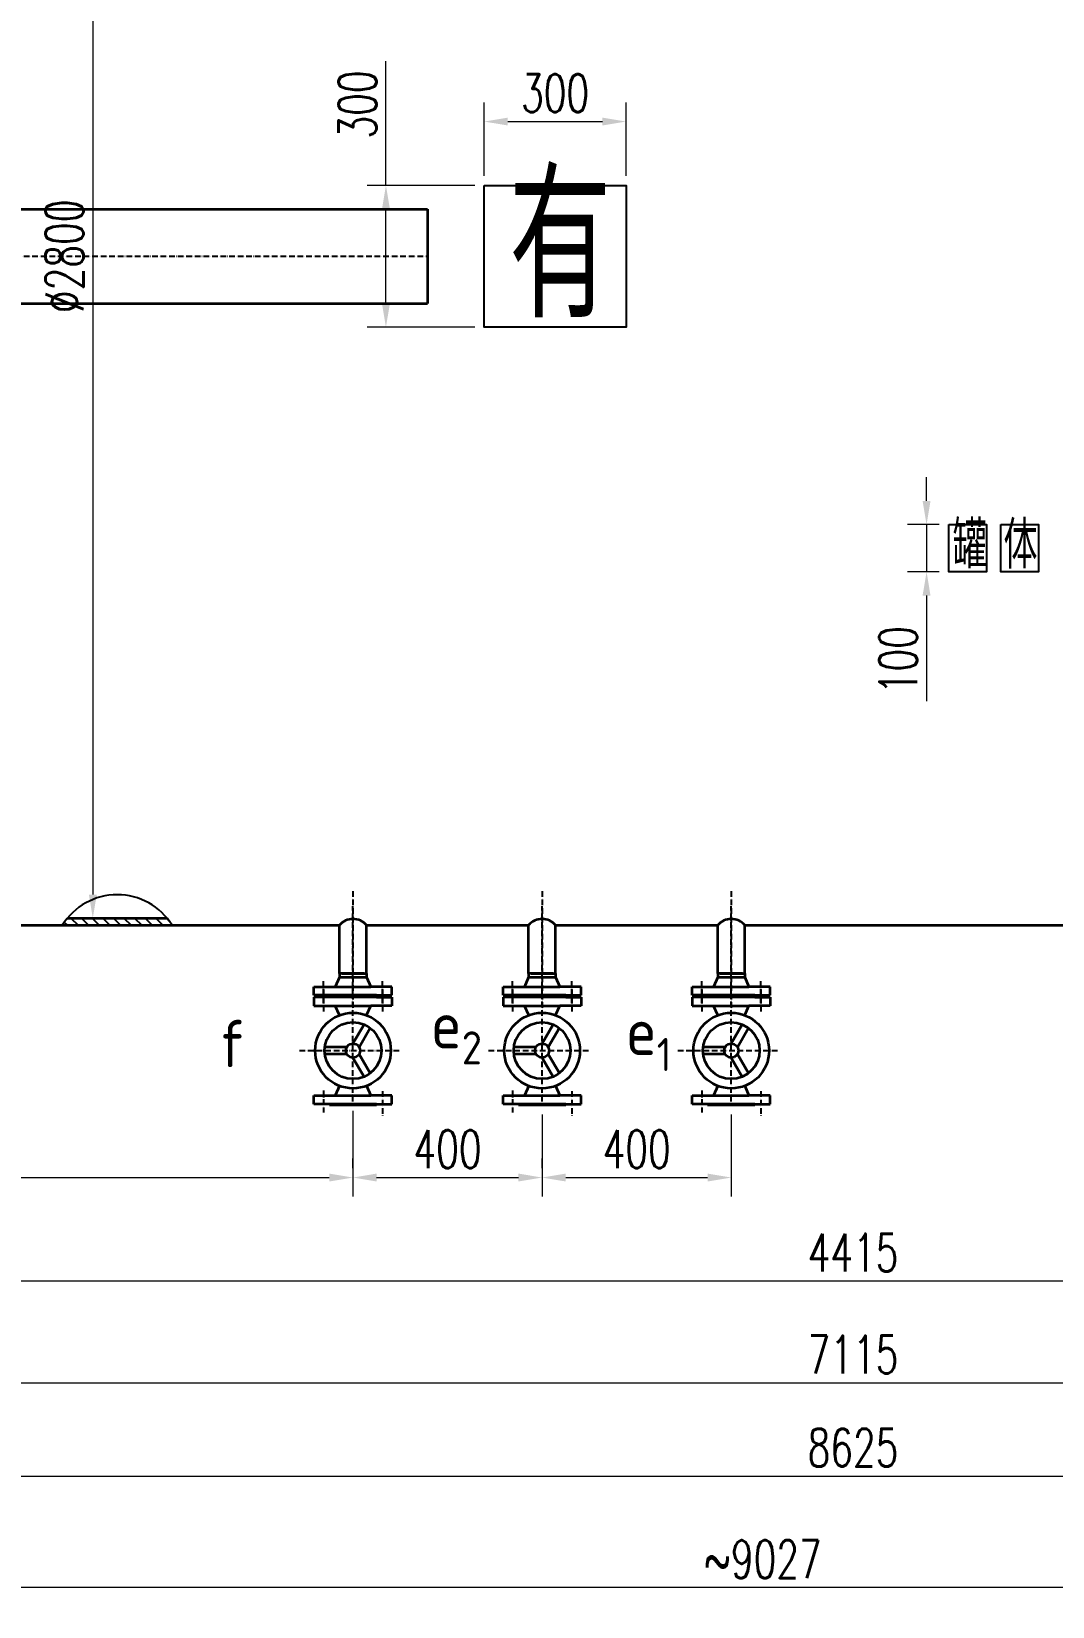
# Model space of a CAD drawing. Header units: millimetres. Extents: x 250587 to 267407, y 48545 to 60425.
# Drawn here: x 255810 to 257969, y 54187 to 57518 of the extents above; entities that cross this region are included whole.
import ezdxf

# ---------------------------------------------------------------- set-up
doc = ezdxf.new("R2010")
doc.units = ezdxf.units.MM
doc.linetypes.add('ACAD_ISO10W100', pattern=[18, 12, -3, 0, -3])
doc.styles.add('GW', font='isocp.shx', dxfattribs={"bigfont": 'gbcbig.shx'})
doc.styles.add('英文或数字', font='simplex.shx', dxfattribs={"width": 0.7, "bigfont": 'gbcbig.shx'})
doc.dimstyles.new('尺寸标注1.20', dxfattribs={"dimscale": 20, "dimtxt": 4, "dimasz": 2.5, "dimexe": 2, "dimexo": 1, "dimgap": 1, "dimtad": 1, "dimdec": 1, "dimdsep": 46, "dimtxsty": '英文或数字', "dimcen": 1, "dimclrd": 4, "dimclre": 3, "dimclrt": 2, "dimadec": 1, "dimazin": 2, "dimtfac": 1, "dimtdec": 1, "dimtmove": 0, "dimatfit": 3, "dimfxl": 0, "dimtolj": 1, "dimtzin": 0, "dimlwd": 15, "dimlwe": 15, "dimarcsym": 0})

# ---------------------------------------------------------------- blocks, each defined once
blk = doc.blocks.new('*D332')
at = {"color": 3, "lineweight": 15}
for p, q in [((256489.4, 55235.4), (256489.4, 55054.3)), ((254589.4, 55114.3), (254589.4, 55134.3))]:
    blk.add_line(p, q, dxfattribs=at)
at = {"color": 4, "lineweight": 15}
blk.add_line((254639.4, 55094.3), (256439.4, 55094.3), dxfattribs=at)
at = {"color": 4}
for points in [[(254639.4, 55102.7), (254639.4, 55086), (254589.4, 55094.3)], [(256439.4, 55102.7), (256439.4, 55086), (256489.4, 55094.3)]]:
    blk.add_solid(points, dxfattribs=at)
at = {"layer": 'Defpoints', "color": 0}
for p in [(256489.4, 55255.4), (254589.4, 55094.3), (256489.4, 55094.3)]:
    blk.add_point(p, dxfattribs=at)
at = {"color": 2, "insert": (255539.4, 55154.3), "char_height": 80, "attachment_point": 5, "style": '英文或数字'}
blk.add_mtext('\\A1;1900', dxfattribs=at)
blk = doc.blocks.new('*D333')
at = {"color": 3, "lineweight": 15}
for p, q in [((256889.4, 55227.9), (256889.4, 55054.3)), ((256489.4, 55114.3), (256489.4, 55134.3))]:
    blk.add_line(p, q, dxfattribs=at)
at = {"color": 4, "lineweight": 15}
blk.add_line((256539.4, 55094.3), (256839.4, 55094.3), dxfattribs=at)
at = {"color": 4}
for points in [[(256539.4, 55102.7), (256539.4, 55086), (256489.4, 55094.3)], [(256839.4, 55102.7), (256839.4, 55086), (256889.4, 55094.3)]]:
    blk.add_solid(points, dxfattribs=at)
at = {"layer": 'Defpoints', "color": 0}
for p in [(256889.4, 55247.9), (256489.4, 55094.3), (256889.4, 55094.3)]:
    blk.add_point(p, dxfattribs=at)
at = {"color": 2, "insert": (256689.4, 55154.3), "char_height": 80, "attachment_point": 5, "style": '英文或数字'}
blk.add_mtext('\\A1;400', dxfattribs=at)
blk = doc.blocks.new('*D334')
at = {"color": 3, "lineweight": 15}
for p, q in [((257289.4, 55227.9), (257289.4, 55054.3)), ((256889.4, 55114.3), (256889.4, 55134.3))]:
    blk.add_line(p, q, dxfattribs=at)
at = {"color": 4, "lineweight": 15}
blk.add_line((256939.4, 55094.3), (257239.4, 55094.3), dxfattribs=at)
at = {"color": 4}
for points in [[(256939.4, 55102.7), (256939.4, 55086), (256889.4, 55094.3)], [(257239.4, 55102.7), (257239.4, 55086), (257289.4, 55094.3)]]:
    blk.add_solid(points, dxfattribs=at)
at = {"layer": 'Defpoints', "color": 0}
for p in [(257289.4, 55247.9), (256889.4, 55094.3), (257289.4, 55094.3)]:
    blk.add_point(p, dxfattribs=at)
at = {"color": 2, "insert": (257089.4, 55154.3), "char_height": 80, "attachment_point": 5, "style": '英文或数字'}
blk.add_mtext('\\A1;400', dxfattribs=at)
blk = doc.blocks.new('*D336')
at = {"color": 3, "lineweight": 15}
for p, q in [((259754.4, 55357.9), (259754.4, 54835.6)), ((255339.4, 54895.6), (255339.4, 54915.6))]:
    blk.add_line(p, q, dxfattribs=at)
at = {"color": 4, "lineweight": 15}
blk.add_line((255389.4, 54875.6), (259704.4, 54875.6), dxfattribs=at)
at = {"color": 4}
for points in [[(255389.4, 54883.9), (255389.4, 54867.2), (255339.4, 54875.6)], [(259704.4, 54883.9), (259704.4, 54867.2), (259754.4, 54875.6)]]:
    blk.add_solid(points, dxfattribs=at)
at = {"layer": 'Defpoints', "color": 0}
for p in [(259754.4, 55377.9), (255339.4, 54875.6), (259754.4, 54875.6)]:
    blk.add_point(p, dxfattribs=at)
at = {"color": 2, "insert": (257546.9, 54935.6), "char_height": 80, "attachment_point": 5, "style": '英文或数字'}
blk.add_mtext('\\A1;4415', dxfattribs=at)
blk = doc.blocks.new('*D337')
at = {"color": 3, "lineweight": 15}
for p, q in [((261104.4, 55607.9), (261104.4, 54620.2)), ((253989.4, 54805.6), (253989.4, 54620.2))]:
    blk.add_line(p, q, dxfattribs=at)
at = {"color": 4, "lineweight": 15}
blk.add_line((254039.4, 54660.2), (261054.4, 54660.2), dxfattribs=at)
at = {"color": 4}
for points in [[(254039.4, 54668.6), (254039.4, 54651.9), (253989.4, 54660.2)], [(261054.4, 54668.6), (261054.4, 54651.9), (261104.4, 54660.2)]]:
    blk.add_solid(points, dxfattribs=at)
at = {"layer": 'Defpoints', "color": 0}
for p in [(261104.4, 55627.9), (253989.4, 54825.6), (261104.4, 54660.2)]:
    blk.add_point(p, dxfattribs=at)
at = {"color": 2, "insert": (257546.9, 54720.2), "char_height": 80, "attachment_point": 5, "style": '英文或数字'}
blk.add_mtext('\\A1;7115', dxfattribs=at)
blk = doc.blocks.new('*D103')
at = {"color": 3, "lineweight": 15}
for p, q in [((253234.4, 57022.8), (253234.4, 54423)), ((261859.4, 57022.9), (261859.4, 54423))]:
    blk.add_line(p, q, dxfattribs=at)
at = {"color": 4, "lineweight": 15}
blk.add_line((253284.4, 54463), (261809.4, 54463), dxfattribs=at)
at = {"color": 4}
for points in [[(253284.4, 54471.3), (253284.4, 54454.7), (253234.4, 54463)], [(261809.4, 54471.3), (261809.4, 54454.7), (261859.4, 54463)]]:
    blk.add_solid(points, dxfattribs=at)
at = {"layer": 'Defpoints', "color": 0}
for p in [(253234.4, 57042.8), (261859.4, 57042.9), (261859.4, 54463)]:
    blk.add_point(p, dxfattribs=at)
at = {"color": 2, "insert": (257546.9, 54523), "char_height": 80, "attachment_point": 5, "style": '英文或数字'}
blk.add_mtext('\\A1;8625', dxfattribs=at)
blk = doc.blocks.new('*D104')
at = {"color": 3, "lineweight": 15}
for p, q in [((261859.4, 57022.9), (261859.4, 54187)), ((252852.4, 55407.9), (252852.4, 54187))]:
    blk.add_line(p, q, dxfattribs=at)
at = {"color": 4, "lineweight": 15}
blk.add_line((261809.4, 54227), (252902.4, 54227), dxfattribs=at)
at = {"color": 4}
for points in [[(252902.4, 54235.4), (252902.4, 54218.7), (252852.4, 54227)], [(261809.4, 54235.4), (261809.4, 54218.7), (261859.4, 54227)]]:
    blk.add_solid(points, dxfattribs=at)
at = {"layer": 'Defpoints', "color": 0}
for p in [(261859.4, 57042.9), (252852.4, 55427.9), (252852.4, 54227)]:
    blk.add_point(p, dxfattribs=at)
at = {"color": 2, "insert": (257355.9, 54287), "char_height": 80, "attachment_point": 5, "style": '英文或数字'}
blk.add_mtext('\\A1;~9027', dxfattribs=at)
blk = doc.blocks.new('*D345')
at = {"color": 3, "lineweight": 15}
for p, q in [((256766.9, 57212.9), (256766.9, 57367.9)), ((257066.9, 57212.9), (257066.9, 57367.9))]:
    blk.add_line(p, q, dxfattribs=at)
at = {"color": 4, "lineweight": 15}
blk.add_line((256816.9, 57327.9), (257016.9, 57327.9), dxfattribs=at)
at = {"color": 4}
for points in [[(256816.9, 57336.2), (256816.9, 57319.6), (256766.9, 57327.9)], [(257016.9, 57336.2), (257016.9, 57319.6), (257066.9, 57327.9)]]:
    blk.add_solid(points, dxfattribs=at)
at = {"layer": 'Defpoints', "color": 0}
for p in [(257066.9, 57327.9), (256766.9, 57192.9), (257066.9, 57192.9)]:
    blk.add_point(p, dxfattribs=at)
at = {"color": 2, "insert": (256916.9, 57387.9), "char_height": 80, "attachment_point": 5, "style": '英文或数字'}
blk.add_mtext('\\A1;300', dxfattribs=at)
blk = doc.blocks.new('*D346')
at = {"color": 4, "lineweight": 15}
for p, q in [((256559.1, 57192.9), (256559.1, 57456)), ((256559.1, 56942.9), (256559.1, 57142.9))]:
    blk.add_line(p, q, dxfattribs=at)
at = {"color": 3, "lineweight": 15}
for p, q in [((256746.9, 57192.9), (256519.1, 57192.9)), ((256746.9, 56892.9), (256519.1, 56892.9))]:
    blk.add_line(p, q, dxfattribs=at)
at = {"color": 4}
for points in [[(256550.8, 57142.9), (256567.5, 57142.9), (256559.1, 57192.9)], [(256550.8, 56942.9), (256567.5, 56942.9), (256559.1, 56892.9)]]:
    blk.add_solid(points, dxfattribs=at)
at = {"layer": 'Defpoints', "color": 0}
for p in [(256766.9, 57192.9), (256559.1, 56892.9), (256766.9, 56892.9)]:
    blk.add_point(p, dxfattribs=at)
at = {"color": 2, "insert": (256499.1, 57364), "char_height": 80, "attachment_point": 5, "rotation": 90, "style": '英文或数字'}
blk.add_mtext('\\A1;300', dxfattribs=at)
blk = doc.blocks.new('*D351')
at = {"color": 4, "lineweight": 15}
for p, q in [((257702.5, 56525.4), (257702.5, 56575.4)), ((257702.5, 56475.4), (257702.5, 56375.4)), ((257702.5, 56325.4), (257702.5, 56102))]:
    blk.add_line(p, q, dxfattribs=at)
at = {"color": 3, "lineweight": 15}
for p, q in [((257729.4, 56475.4), (257662.5, 56475.4)), ((257729.4, 56375.4), (257662.5, 56375.4))]:
    blk.add_line(p, q, dxfattribs=at)
at = {"color": 4}
for points in [[(257694.1, 56525.4), (257710.8, 56525.4), (257702.5, 56475.4)], [(257694.1, 56325.4), (257710.8, 56325.4), (257702.5, 56375.4)]]:
    blk.add_solid(points, dxfattribs=at)
at = {"layer": 'Defpoints', "color": 0}
for p in [(257749.4, 56475.4), (257702.5, 56375.4), (257749.4, 56375.4)]:
    blk.add_point(p, dxfattribs=at)
at = {"color": 2, "insert": (257642.5, 56188.7), "char_height": 80, "attachment_point": 5, "rotation": 90, "style": '英文或数字'}
blk.add_mtext('\\A1;100', dxfattribs=at)
blk = doc.blocks.new('*D353')
at = {"color": 3, "lineweight": 15}
for p, q in [((255951.6, 58442.9), (255899.2, 58442.9)), ((255932.4, 55642.9), (255899.2, 55642.9))]:
    blk.add_line(p, q, dxfattribs=at)
at = {"color": 4, "lineweight": 15}
blk.add_line((255939.2, 58392.9), (255939.2, 55692.9), dxfattribs=at)
at = {"color": 4}
for points in [[(255930.9, 58392.9), (255947.6, 58392.9), (255939.2, 58442.9)], [(255930.9, 55692.9), (255947.6, 55692.9), (255939.2, 55642.9)]]:
    blk.add_solid(points, dxfattribs=at)
at = {"layer": 'Defpoints', "color": 0}
for p in [(255971.6, 58442.9), (255939.2, 55642.9), (255952.4, 55642.9)]:
    blk.add_point(p, dxfattribs=at)
at = {"color": 2, "insert": (255879.2, 57042.9), "char_height": 80, "attachment_point": 5, "rotation": 90, "style": '英文或数字'}
blk.add_mtext('\\A1;%%C2800', dxfattribs=at)

msp = doc.modelspace()

# ---------------------------------------------------------------- hatches: boundary and pattern name
h = msp.add_hatch()
h.set_pattern_fill('ANSI31', color=3, scale=5, angle=90, style=0)
h.set_pattern_definition([(135, (255885.44, 55627.86), (-11.2253, -11.2253), [])])
h.paths.add_polyline_path([(256096.3, 55642.86), (255885.44, 55642.86, 0.0338021), (255874.67, 55627.86), (256107.07, 55627.86, 0.0338021)])

# ---------------------------------------------------------------- linework, layer by layer
at = {"lineweight": 35}
for p, q in [((253236.23, 57142.86), (256646.95, 57142.86)), ((256646.95, 57142.86), (256646.95, 56942.86)), ((253236.23, 56942.86), (256646.95, 56942.86)), ((255885.44, 55642.86), (256096.3, 55642.86)), ((255634.45, 55627.86), (256460.95, 55627.86)), ((256460.95, 55525.86), (256460.95, 55627.86)), ((256517.95, 55627.86), (256860.95, 55627.86)), ((256517.95, 55525.86), (256517.95, 55627.86)), ((256860.95, 55525.86), (256860.95, 55627.86)), ((256917.95, 55627.86), (257260.95, 55627.86)), ((256917.95, 55525.86), (256917.95, 55627.86)), ((257260.95, 55525.86), (257260.95, 55627.86)), ((257317.95, 55627.86), (259459.45, 55627.86)), ((257317.95, 55525.86), (257317.95, 55627.86)), ((256460.95, 55517.86), (256451.95, 55497.86)), ((256489.45, 55525.86), (256460.95, 55525.86)), ((256460.95, 55525.86), (256460.95, 55517.86)), ((256460.95, 55517.86), (256517.95, 55517.86)), ((256465.95, 55525.86), (256489.45, 55525.86)), ((256512.95, 55525.86), (256489.45, 55525.86)), ((256489.45, 55525.86), (256517.95, 55525.86)), ((256517.95, 55525.86), (256517.95, 55517.86)), ((256517.95, 55517.86), (256526.95, 55497.86)), ((256860.95, 55517.86), (256851.95, 55497.86)), ((256889.45, 55525.86), (256860.95, 55525.86)), ((256860.95, 55525.86), (256860.95, 55517.86)), ((256860.95, 55517.86), (256917.95, 55517.86)), ((256865.95, 55525.86), (256889.45, 55525.86)), ((256912.95, 55525.86), (256889.45, 55525.86)), ((256889.45, 55525.86), (256917.95, 55525.86)), ((256917.95, 55525.86), (256917.95, 55517.86)), ((256917.95, 55517.86), (256926.95, 55497.86)), ((257260.95, 55517.86), (257251.95, 55497.86)), ((257289.45, 55525.86), (257260.95, 55525.86)), ((257260.95, 55525.86), (257260.95, 55517.86)), ((257260.95, 55517.86), (257317.95, 55517.86)), ((257265.95, 55525.86), (257289.45, 55525.86)), ((257312.95, 55525.86), (257289.45, 55525.86)), ((257289.45, 55525.86), (257317.95, 55525.86)), ((257317.95, 55525.86), (257317.95, 55517.86)), ((257317.95, 55517.86), (257326.95, 55497.86)), ((256406.95, 55479.86), (256406.95, 55497.86)), ((256406.95, 55497.86), (256526.95, 55497.86)), ((256539.45, 55479.86), (256406.95, 55479.86)), ((256539.45, 55475.86), (256406.95, 55475.86)), ((256406.95, 55475.86), (256406.95, 55457.86)), ((256439.45, 55479.86), (256439.45, 55475.86)), ((256571.95, 55497.86), (256526.95, 55497.86)), ((256539.45, 55479.86), (256571.95, 55479.86)), ((256539.45, 55479.86), (256539.45, 55475.86)), ((256539.45, 55475.86), (256571.95, 55475.86)), ((256571.95, 55479.86), (256571.95, 55497.86)), ((256571.95, 55475.86), (256571.95, 55457.86)), ((256806.95, 55479.86), (256806.95, 55497.86)), ((256806.95, 55497.86), (256926.95, 55497.86)), ((256939.45, 55479.86), (256806.95, 55479.86)), ((256939.45, 55475.86), (256806.95, 55475.86)), ((256806.95, 55475.86), (256806.95, 55457.86)), ((256839.45, 55479.86), (256839.45, 55475.86)), ((256971.95, 55497.86), (256926.95, 55497.86)), ((256939.45, 55479.86), (256971.95, 55479.86)), ((256939.45, 55479.86), (256939.45, 55475.86)), ((256939.45, 55475.86), (256971.95, 55475.86)), ((256971.95, 55479.86), (256971.95, 55497.86)), ((256971.95, 55475.86), (256971.95, 55457.86)), ((257206.95, 55479.86), (257206.95, 55497.86)), ((257206.95, 55497.86), (257326.95, 55497.86)), ((257339.45, 55479.86), (257206.95, 55479.86)), ((257339.45, 55475.86), (257206.95, 55475.86)), ((257206.95, 55475.86), (257206.95, 55457.86)), ((257239.45, 55479.86), (257239.45, 55475.86)), ((257371.95, 55497.86), (257326.95, 55497.86)), ((257339.45, 55479.86), (257371.95, 55479.86)), ((257339.45, 55479.86), (257339.45, 55475.86)), ((257339.45, 55475.86), (257371.95, 55475.86)), ((257371.95, 55479.86), (257371.95, 55497.86)), ((257371.95, 55475.86), (257371.95, 55457.86)), ((256406.95, 55457.86), (256526.95, 55457.86)), ((256461.04, 55437.65), (256451.95, 55457.86)), ((256517.85, 55437.65), (256526.95, 55457.86)), ((256571.95, 55457.86), (256526.95, 55457.86)), ((256806.95, 55457.86), (256926.95, 55457.86)), ((256861.04, 55437.65), (256851.95, 55457.86)), ((256917.85, 55437.65), (256926.95, 55457.86)), ((256971.95, 55457.86), (256926.95, 55457.86)), ((257206.95, 55457.86), (257326.95, 55457.86)), ((257261.04, 55437.65), (257251.95, 55457.86)), ((257317.85, 55437.65), (257326.95, 55457.86)), ((257371.95, 55457.86), (257326.95, 55457.86)), ((256489.45, 55377.86), (256512.85, 55418.39)), ((256502.44, 55370.36), (256525.84, 55410.89)), ((256889.45, 55377.86), (256912.85, 55418.39)), ((256902.44, 55370.36), (256925.84, 55410.89)), ((257289.45, 55377.86), (257312.85, 55418.39)), ((257302.44, 55370.36), (257325.84, 55410.89)), ((256476.46, 55370.36), (256429.66, 55370.36)), ((256876.46, 55370.36), (256829.66, 55370.36)), ((257276.46, 55370.36), (257229.66, 55370.36)), ((256476.46, 55355.36), (256429.66, 55355.36)), ((256489.45, 55347.86), (256512.85, 55307.33)), ((256502.44, 55355.36), (256525.84, 55314.83)), ((256876.46, 55355.36), (256829.66, 55355.36)), ((256889.45, 55347.86), (256912.85, 55307.33)), ((256902.44, 55355.36), (256925.84, 55314.83)), ((257276.46, 55355.36), (257229.66, 55355.36)), ((257289.45, 55347.86), (257312.85, 55307.33)), ((257302.44, 55355.36), (257325.84, 55314.83)), ((256406.95, 55249.86), (256406.95, 55267.86)), ((256406.95, 55267.86), (256526.95, 55267.86)), ((256461.04, 55288.07), (256451.95, 55267.86)), ((256517.85, 55288.07), (256526.95, 55267.86)), ((256571.95, 55267.86), (256526.95, 55267.86)), ((256571.95, 55249.86), (256571.95, 55267.86)), ((256806.95, 55249.86), (256806.95, 55267.86)), ((256806.95, 55267.86), (256926.95, 55267.86)), ((256861.04, 55288.07), (256851.95, 55267.86)), ((256917.85, 55288.07), (256926.95, 55267.86)), ((256971.95, 55267.86), (256926.95, 55267.86)), ((256971.95, 55249.86), (256971.95, 55267.86)), ((257206.95, 55249.86), (257206.95, 55267.86)), ((257206.95, 55267.86), (257326.95, 55267.86)), ((257261.04, 55288.07), (257251.95, 55267.86)), ((257317.85, 55288.07), (257326.95, 55267.86)), ((257371.95, 55267.86), (257326.95, 55267.86)), ((257371.95, 55249.86), (257371.95, 55267.86)), ((256539.45, 55249.86), (256406.95, 55249.86)), ((256439.45, 55247.86), (256439.45, 55249.86)), ((256439.45, 55247.86), (256539.45, 55247.86)), ((256539.45, 55247.86), (256539.45, 55249.86)), ((256539.45, 55249.86), (256571.95, 55249.86)), ((256939.45, 55249.86), (256806.95, 55249.86)), ((256839.45, 55247.86), (256839.45, 55249.86)), ((256839.45, 55247.86), (256939.45, 55247.86)), ((256939.45, 55247.86), (256939.45, 55249.86)), ((256939.45, 55249.86), (256971.95, 55249.86)), ((257339.45, 55249.86), (257206.95, 55249.86)), ((257239.45, 55247.86), (257239.45, 55249.86)), ((257239.45, 55247.86), (257339.45, 55247.86)), ((257339.45, 55247.86), (257339.45, 55249.86)), ((257339.45, 55249.86), (257371.95, 55249.86))]:
    msp.add_line(p, q, dxfattribs=at)
at = {"color": 1, "linetype": 'ACAD_ISO10W100'}
for p, q in [((252806.59, 57042.86), (256646.95, 57042.86)), ((256489.45, 55700.34), (256489.45, 55446.86)), ((256489.45, 55477.86), (256489.45, 55668.51)), ((256889.45, 55700.34), (256889.45, 55446.86)), ((256889.45, 55477.86), (256889.45, 55668.51)), ((257289.45, 55700.34), (257289.45, 55446.86)), ((257289.45, 55477.86), (257289.45, 55668.51)), ((256426.95, 55463.43), (256426.95, 55510.03)), ((256426.95, 55463.43), (256426.95, 55510.03)), ((256489.45, 55255.38), (256489.45, 55508.86)), ((256551.95, 55463.43), (256551.95, 55510.03)), ((256551.95, 55463.43), (256551.95, 55510.03)), ((256826.95, 55463.43), (256826.95, 55510.03)), ((256826.95, 55463.43), (256826.95, 55510.03)), ((256889.45, 55255.38), (256889.45, 55508.86)), ((256951.95, 55463.43), (256951.95, 55510.03)), ((256951.95, 55463.43), (256951.95, 55510.03)), ((257226.95, 55463.43), (257226.95, 55510.03)), ((257226.95, 55463.43), (257226.95, 55510.03)), ((257289.45, 55255.38), (257289.45, 55508.86)), ((257351.95, 55463.43), (257351.95, 55510.03)), ((257351.95, 55463.43), (257351.95, 55510.03)), ((256426.95, 55492.29), (256426.95, 55445.69)), ((256551.95, 55492.29), (256551.95, 55445.69)), ((256826.95, 55492.29), (256826.95, 55445.69)), ((256951.95, 55492.29), (256951.95, 55445.69)), ((257226.95, 55492.29), (257226.95, 55445.69)), ((257351.95, 55492.29), (257351.95, 55445.69)), ((256376.2, 55362.86), (256587.81, 55362.86)), ((256776.2, 55362.86), (256987.81, 55362.86)), ((257176.2, 55362.86), (257387.81, 55362.86)), ((256426.95, 55278.37), (256426.95, 55231.77)), ((256551.95, 55277.15), (256551.95, 55223.22)), ((256826.95, 55278.37), (256826.95, 55231.77)), ((256951.95, 55277.15), (256951.95, 55223.22)), ((257226.95, 55278.37), (257226.95, 55231.77)), ((257351.95, 55277.15), (257351.95, 55223.22))]:
    msp.add_line(p, q, dxfattribs=at)
for points in [[(256766.95, 57192.86), (257066.95, 57192.86), (257066.95, 56892.86), (256766.95, 56892.86)], [(257749.45, 56475.36), (257829.45, 56475.36), (257829.45, 56375.36), (257749.45, 56375.36)], [(257859.45, 56475.36), (257939.45, 56475.36), (257939.45, 56375.36), (257859.45, 56375.36)]]:
    msp.add_lwpolyline(points, close=True)
at = {"lineweight": 35}
for centre, radius in [((256489.45, 55362.86), 80), ((256889.45, 55362.86), 80), ((257289.45, 55362.86), 80), ((256489.45, 55362.86), 60), ((256889.45, 55362.86), 60), ((257289.45, 55362.86), 60), ((256489.45, 55362.86), 15), ((256889.45, 55362.86), 15), ((257289.45, 55362.86), 15)]:
    msp.add_circle(centre, radius, dxfattribs=at)
msp.add_arc((255990.87, 55555.81), 136.72, 31.80118, 148.19882)
for centre in [(256489.45, 55604.51), (256889.45, 55604.51), (257289.45, 55604.51)]:
    msp.add_arc(centre, 36.85, 39.33259, 140.66741, dxfattribs=at)

# ---------------------------------------------------------------- texts
at = {"attachment_point": 1, "style": 'GW'}
for s, insert, char_height, width in [('{\\C2;有}', (256819.52, 57213.21), 300, 205.2905), ('{\\C2;罐}', (257757.63, 56482.63), 100, 61.4219), ('{\\C2;体}', (257865.16, 56482.26), 100, 61.4219), ('\\A1;{\\C2;e\\H0.7x;\\S^ 2;}', (256654.15, 55467.53), 100, 142.7972), ('{\\C2;f}', (256205.7, 55427.52), 100, 103.7935), ('\\A1;{\\C2;e\\H0.7x;\\S^ 1;}', (257066.56, 55453.52), 100, 103.7935)]:
    msp.add_mtext(s, dxfattribs=dict(at, insert=insert, char_height=char_height, width=width))

# ---------------------------------------------------------------- dimensions: what is measured, and where the dimension line sits
dim = msp.add_linear_dim(base=(255939.25, 55642.86), p1=(255971.6, 58442.86), p2=(255952.44, 55642.86), angle=90, text='%%C<>', dimstyle='尺寸标注1.20')
dim.commit()
dim.dimension.update_dxf_attribs({"geometry": '*D353', "text_midpoint": (255879.25, 57042.86)})
dim = msp.add_linear_dim(base=(256559.14, 56892.86), p1=(256766.95, 57192.86), p2=(256766.95, 56892.86), angle=90, dimstyle='尺寸标注1.20')
dim.commit()
dim.dimension.update_dxf_attribs({"geometry": '*D346', "text_midpoint": (256559.14, 57364.02), "dimtype": 160})
for base, p1, p2, picture, middle in [((257066.95, 57327.9), (256766.95, 57192.86), (257066.95, 57192.86), '*D345', (256916.95, 57387.9)), ((261859.45, 54463.01), (253234.45, 57042.84), (261859.45, 57042.85), '*D103', (257546.95, 54523.01)), ((261104.45, 54660.25), (253989.45, 54825.56), (261104.45, 55627.86), '*D337', (257546.95, 54720.25)), ((259754.45, 54875.56), (255339.45, 54875.56), (259754.45, 55377.86), '*D336', (257546.95, 54935.56)), ((256489.45, 55094.32), (254589.45, 55094.32), (256489.45, 55255.38), '*D332', (255539.45, 55154.32)), ((256889.45, 55094.32), (256489.45, 55094.32), (256889.45, 55247.86), '*D333', (256689.45, 55154.32)), ((257289.45, 55094.32), (256889.45, 55094.32), (257289.45, 55247.86), '*D334', (257089.45, 55154.32))]:
    dim = msp.add_linear_dim(base=base, p1=p1, p2=p2, dimstyle='尺寸标注1.20')
    dim.commit()
    dim.dimension.update_dxf_attribs({"geometry": picture, "text_midpoint": middle})
dim = msp.add_linear_dim(base=(252852.45, 54227.02), p1=(261859.45, 57042.85), p2=(252852.45, 55427.86), text='~9027', dimstyle='尺寸标注1.20')
dim.commit()
dim.dimension.update_dxf_attribs({"geometry": '*D104', "text_midpoint": (257355.95, 54287.02)})
dim = msp.add_linear_dim(base=(257702.46, 56375.36), p1=(257749.45, 56475.36), p2=(257749.45, 56375.36), angle=90, dimstyle='尺寸标注1.20')
dim.commit()
dim.dimension.update_dxf_attribs({"geometry": '*D351', "text_midpoint": (257642.46, 56188.69)})

doc.saveas('drawing.dxf')
